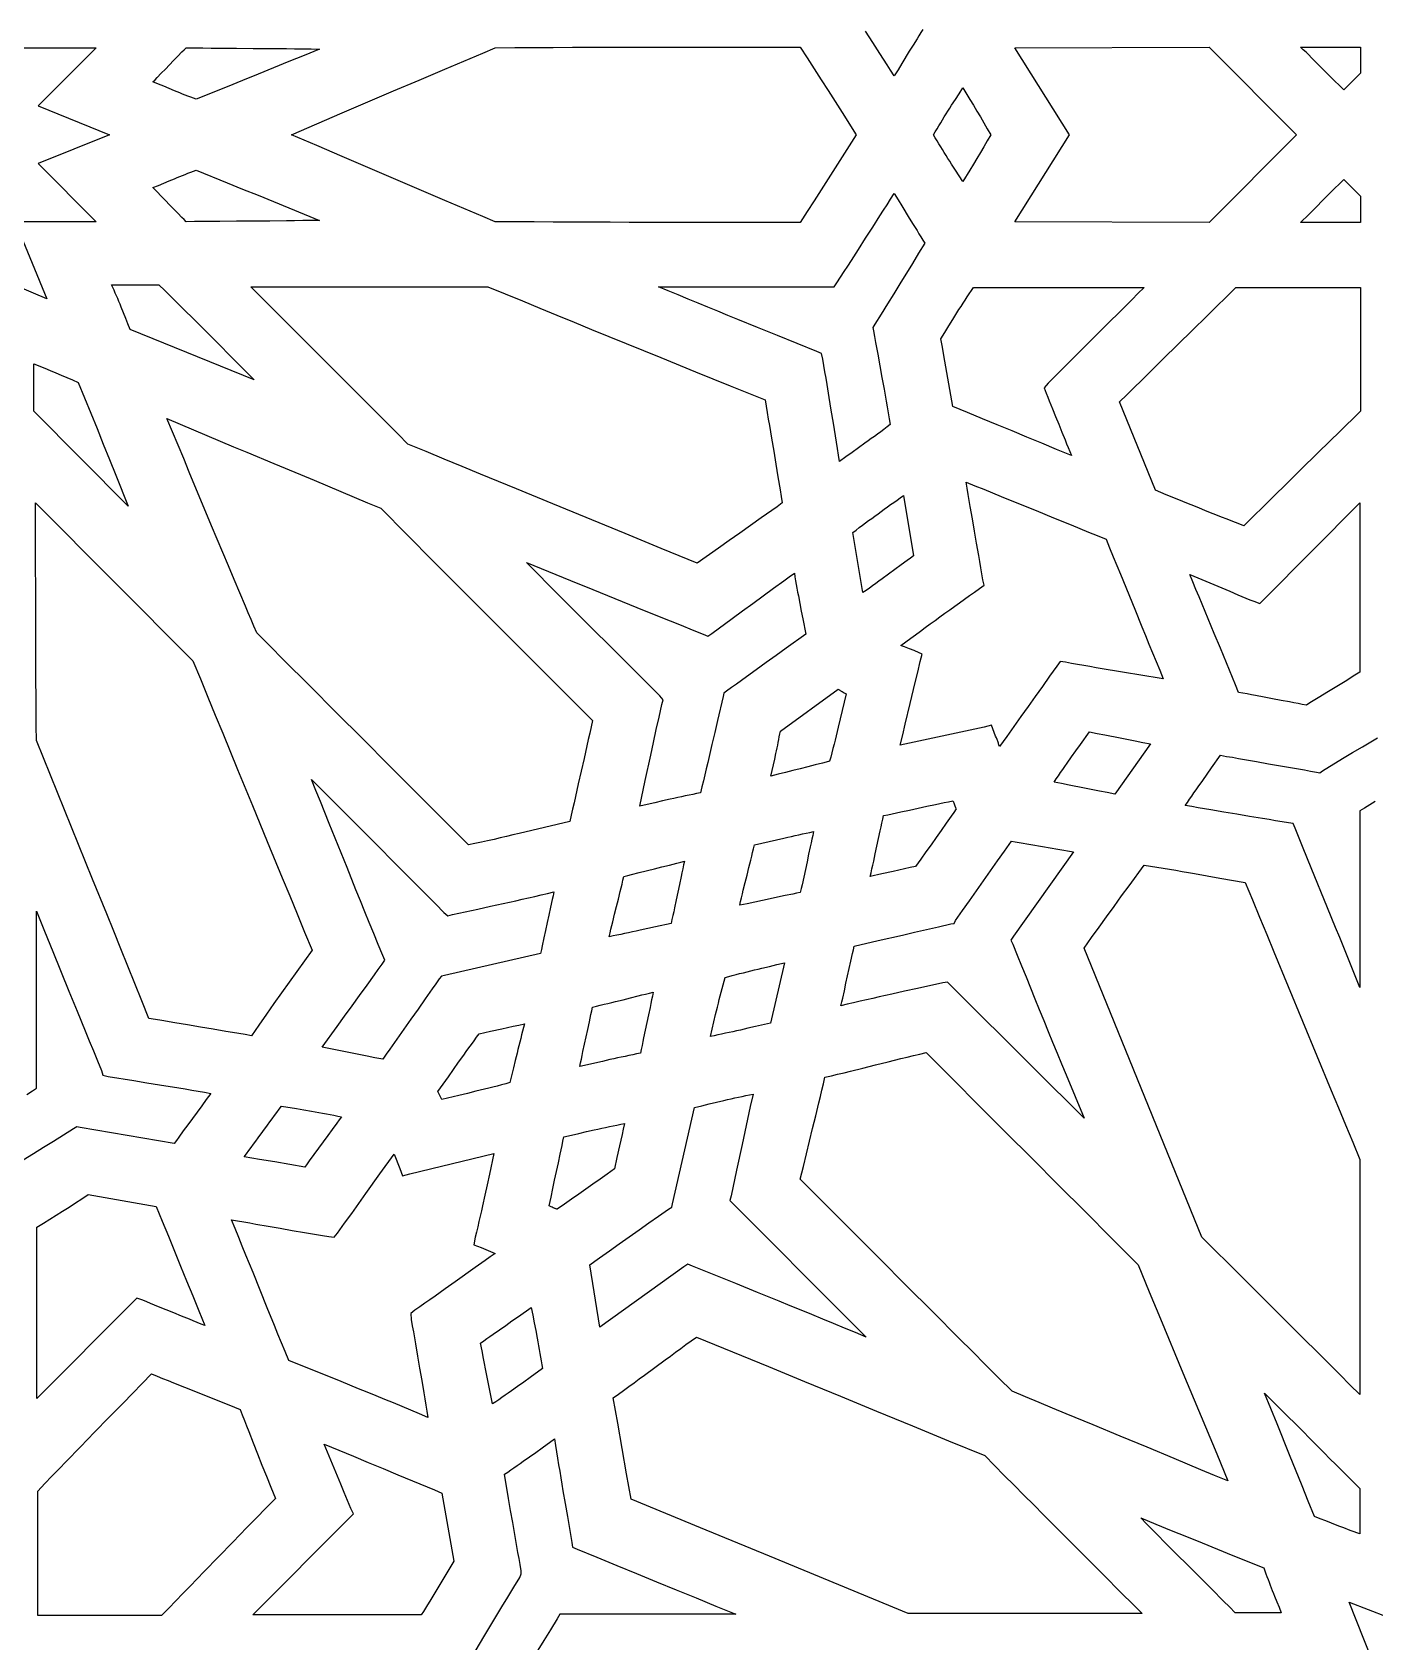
# Model space of a CAD drawing. Extents: x -500 to 500, y -1000 to 1000.
# Drawn here: x -255.5 to -23.2, y -823.8 to -545.5 of the extents above; entities that cross this region are included whole.
import ezdxf

# ---------------------------------------------------------------- set-up
doc = ezdxf.new("R2010")
doc.units = 0
doc.layers.add('LAYER_1', color=18, linetype='CONTINUOUS')

msp = doc.modelspace()

# ---------------------------------------------------------------- linework, layer by layer
at = {"layer": 'LAYER_1'}
for points in [[(-101.42, -545), (-101.76, -545.54), (-102.1, -546.08), (-102.43, -546.63), (-103.1, -547.71), (-103.77, -548.78), (-105.07, -550.92), (-105.72, -551.98), (-106.37, -553.02), (-107, -552.07), (-107.62, -551.11), (-108.24, -550.15), (-108.86, -549.18), (-110.09, -547.26), (-111.33, -545.32)], [(-258.45, -548.16), (-244.39, -548.16), (-254.42, -558.23), (-242.09, -563.21), (-254.42, -568.19), (-244.39, -578.26), (-258.45, -578.26), (-252.92, -591.58), (-266.17, -586.02)], [(-23.17, -678.5), (-25.03, -679.68), (-25.84, -680.14), (-25.84, -681.07), (-25.84, -710.7), (-26.53, -708.97), (-27.23, -707.23), (-27.92, -705.5), (-28.62, -703.78), (-29.32, -702.05), (-30.02, -700.33), (-31.43, -696.88), (-34.23, -690.01), (-35.63, -686.58), (-36.32, -684.86), (-37.02, -683.15), (-37.36, -682.34), (-38.17, -682.22), (-39.29, -682.03), (-40.41, -681.84), (-41.54, -681.65), (-42.66, -681.46), (-44.9, -681.09), (-47.14, -680.72), (-49.37, -680.35), (-51.6, -679.98), (-52.71, -679.79), (-53.82, -679.6), (-54.92, -679.41), (-56.03, -679.21), (-55.66, -678.67), (-55.29, -678.13), (-54.91, -677.58), (-54.54, -677.04), (-54.16, -676.5), (-53.78, -675.96), (-53.02, -674.87), (-52.25, -673.79), (-51.47, -672.7), (-49.92, -670.53), (-48.88, -670.71), (-47.85, -670.88), (-46.81, -671.06), (-45.77, -671.24), (-43.7, -671.61), (-41.62, -671.98), (-39.55, -672.35), (-37.48, -672.71), (-36.44, -672.89), (-35.4, -673.07), (-34.37, -673.25), (-33.33, -673.42), (-32.75, -673.54), (-32.29, -673.19), (-28.84, -671.11), (-27.11, -670.07), (-25.38, -669.04), (-23.65, -668.01), (-22.79, -667.5)], [(-256.41, -729.16), (-255.45, -728.53), (-254.76, -728.07), (-254.76, -727.26), (-254.76, -697.5), (-253.34, -700.97), (-251.93, -704.43), (-249.12, -711.32), (-247.71, -714.76), (-246.31, -718.2), (-245.6, -719.91), (-244.89, -721.63), (-244.18, -723.34), (-243.47, -725.06), (-243.24, -725.87), (-242.32, -726.1), (-237.89, -726.79), (-235.67, -727.15), (-233.45, -727.5), (-232.34, -727.68), (-231.22, -727.86), (-230.11, -728.05), (-229, -728.23), (-227.89, -728.42), (-226.79, -728.61), (-225.68, -728.8), (-224.58, -728.99), (-224.97, -729.54), (-225.36, -730.08), (-226.15, -731.16), (-226.95, -732.25), (-227.75, -733.33), (-228.54, -734.42), (-229.34, -735.5), (-230.13, -736.59), (-230.52, -737.13), (-230.91, -737.68), (-247.16, -734.9), (-247.73, -734.78), (-248.31, -735.13), (-250.04, -736.21), (-251.78, -737.3), (-253.53, -738.38), (-255.28, -739.47), (-257.03, -740.56)], [(-179.41, -826.47), (-177.34, -823), (-176.3, -821.27), (-175.27, -819.54), (-174.23, -817.81), (-173.19, -816.1), (-172.16, -814.39), (-171.12, -812.69), (-170.89, -812.11), (-170.89, -811.54), (-171.08, -810.49), (-171.27, -809.45), (-171.46, -808.41), (-171.65, -807.37), (-171.83, -806.33), (-172.01, -805.28), (-172.19, -804.24), (-172.37, -803.2), (-172.73, -801.12), (-173.08, -799.03), (-173.77, -794.86), (-173.23, -794.49), (-172.69, -794.12), (-172.15, -793.75), (-171.61, -793.37), (-171.07, -792.99), (-170.53, -792.61), (-169.45, -791.84), (-168.37, -791.07), (-167.29, -790.29), (-165.13, -788.73), (-164.95, -789.86), (-164.78, -790.98), (-164.6, -792.1), (-164.42, -793.23), (-164.23, -794.35), (-164.05, -795.46), (-163.86, -796.58), (-163.67, -797.7), (-163.29, -799.94), (-162.91, -802.18), (-162.13, -806.67), (-162.02, -807.48), (-161.21, -807.83), (-157.79, -809.22), (-154.37, -810.63), (-150.94, -812.03), (-147.5, -813.45), (-144.07, -814.86), (-140.64, -816.26), (-137.21, -817.67), (-133.79, -819.06), (-164.21, -819.06), (-164.67, -819.87), (-165.83, -821.74), (-167, -823.62), (-169.35, -827.41)], [(-14.55, -867.45), (-27.68, -872.55), (-22.5, -859.47), (-35.98, -859.35), (-26.53, -849.86), (-37.36, -844.76), (-26.53, -839.67), (-35.98, -830.18), (-22.5, -830.06), (-27.68, -816.98), (-14.55, -822.07)]]:
    msp.add_lwpolyline(points, dxfattribs=at)
for points in [[(-227.39, -548.18), (-225.95, -548.2), (-224.5, -548.22), (-223.05, -548.23), (-220.16, -548.25), (-217.28, -548.28), (-214.4, -548.3), (-211.52, -548.32), (-210.09, -548.34), (-208.65, -548.35), (-207.23, -548.37), (-205.8, -548.39), (-208.44, -549.48), (-211.09, -550.56), (-213.75, -551.65), (-216.41, -552.73), (-219.08, -553.82), (-221.76, -554.9), (-227.11, -557.08), (-227.59, -556.9), (-228.06, -556.72), (-228.53, -556.54), (-229, -556.36), (-229.46, -556.18), (-229.93, -555.99), (-230.39, -555.8), (-230.86, -555.61), (-231.79, -555.23), (-232.72, -554.84), (-233.66, -554.46), (-234.6, -554.07), (-234.23, -553.7), (-233.87, -553.33), (-233.15, -552.59), (-232.43, -551.85), (-231.72, -551.11), (-231.01, -550.38), (-230.29, -549.64), (-229.57, -548.9), (-229.21, -548.53), (-228.84, -548.16)], [(-121.41, -549.92), (-120.2, -551.8), (-118.99, -553.69), (-117.78, -555.58), (-116.57, -557.49), (-115.36, -559.39), (-112.94, -563.21), (-115.36, -567.03), (-116.57, -568.94), (-117.78, -570.84), (-118.99, -572.74), (-120.2, -574.63), (-121.41, -576.51), (-122.62, -578.38), (-135.9, -578.38), (-142.44, -578.37), (-148.96, -578.36), (-152.21, -578.36), (-155.48, -578.35), (-158.75, -578.34), (-162.03, -578.33), (-165.34, -578.32), (-168.66, -578.3), (-172.01, -578.28), (-175.38, -578.26), (-177.55, -577.35), (-179.73, -576.43), (-181.92, -575.5), (-184.12, -574.56), (-188.53, -572.68), (-192.97, -570.78), (-197.41, -568.88), (-201.84, -566.98), (-206.25, -565.09), (-210.64, -563.21), (-206.25, -561.33), (-201.84, -559.44), (-197.41, -557.54), (-192.97, -555.64), (-188.53, -553.75), (-184.12, -551.86), (-181.92, -550.93), (-179.73, -550), (-177.55, -549.08), (-175.38, -548.16), (-172.01, -548.14), (-168.66, -548.12), (-165.34, -548.11), (-162.03, -548.09), (-158.75, -548.08), (-155.48, -548.07), (-152.21, -548.07), (-148.96, -548.06), (-142.44, -548.05), (-135.9, -548.05), (-122.62, -548.05)], [(-36.78, -563.21), (-51.88, -578.38), (-85.52, -578.26), (-76.07, -563.21), (-85.52, -548.16), (-51.88, -548.05)], [(-25.72, -552.56), (-28.6, -555.45), (-29.08, -555), (-29.55, -554.54), (-30.02, -554.08), (-30.49, -553.61), (-30.95, -553.15), (-31.42, -552.68), (-32.35, -551.75), (-33.28, -550.82), (-33.74, -550.35), (-34.21, -549.89), (-34.68, -549.42), (-35.15, -548.96), (-35.62, -548.5), (-36.09, -548.05), (-25.72, -548.05)], [(-93.3, -557.11), (-92.69, -558.11), (-92.09, -559.12), (-91.48, -560.13), (-90.88, -561.15), (-90.27, -562.17), (-89.67, -563.21), (-90.27, -564.25), (-90.88, -565.28), (-91.48, -566.3), (-92.09, -567.31), (-92.69, -568.32), (-93.3, -569.32), (-94.51, -571.32), (-95.15, -570.32), (-95.8, -569.32), (-96.44, -568.32), (-96.76, -567.81), (-97.08, -567.31), (-97.4, -566.8), (-97.72, -566.3), (-98.03, -565.79), (-98.34, -565.28), (-98.66, -564.77), (-98.96, -564.25), (-99.27, -563.73), (-99.57, -563.21), (-99.27, -562.69), (-98.96, -562.17), (-98.66, -561.66), (-98.34, -561.15), (-98.03, -560.64), (-97.72, -560.13), (-97.4, -559.62), (-97.08, -559.12), (-96.76, -558.61), (-96.44, -558.11), (-95.8, -557.11), (-95.15, -556.11), (-94.51, -555.11)], [(-221.76, -571.52), (-219.08, -572.61), (-216.41, -573.69), (-213.75, -574.78), (-211.09, -575.86), (-208.44, -576.95), (-205.8, -578.03), (-207.23, -578.05), (-208.65, -578.07), (-210.09, -578.09), (-211.52, -578.1), (-214.4, -578.13), (-217.28, -578.15), (-220.16, -578.17), (-223.05, -578.19), (-224.5, -578.21), (-225.95, -578.23), (-227.39, -578.24), (-228.84, -578.26), (-229.21, -577.89), (-229.57, -577.53), (-230.29, -576.79), (-231.01, -576.05), (-231.72, -575.31), (-232.43, -574.57), (-233.15, -573.84), (-233.87, -573.1), (-234.23, -572.73), (-234.6, -572.36), (-233.66, -571.97), (-232.72, -571.58), (-231.79, -571.19), (-230.86, -570.81), (-230.39, -570.62), (-229.93, -570.43), (-229.46, -570.25), (-229, -570.06), (-228.53, -569.88), (-228.06, -569.7), (-227.59, -569.52), (-227.11, -569.35)], [(-105.72, -574.45), (-105.07, -575.5), (-103.77, -577.64), (-103.1, -578.72), (-102.43, -579.8), (-102.1, -580.34), (-101.76, -580.88), (-101.42, -581.43), (-101.07, -581.97), (-102.15, -583.71), (-103.23, -585.46), (-105.39, -588.97), (-106.47, -590.73), (-107.55, -592.48), (-108.63, -594.23), (-109.71, -595.98), (-110.06, -596.55), (-109.94, -597.13), (-109.77, -598.13), (-109.59, -599.14), (-109.23, -601.15), (-108.87, -603.17), (-108.5, -605.19), (-108.14, -607.23), (-107.77, -609.26), (-107.59, -610.28), (-107.41, -611.3), (-107.24, -612.32), (-107.06, -613.34), (-107.6, -613.75), (-108.15, -614.16), (-108.69, -614.57), (-109.24, -614.97), (-109.79, -615.37), (-110.34, -615.77), (-110.89, -616.17), (-111.44, -616.57), (-112.54, -617.36), (-113.64, -618.14), (-114.73, -618.93), (-115.82, -619.71), (-115.99, -618.6), (-116.17, -617.49), (-116.35, -616.39), (-116.53, -615.28), (-116.89, -613.07), (-117.26, -610.85), (-117.63, -608.64), (-117.99, -606.42), (-118.17, -605.32), (-118.35, -604.21), (-118.53, -603.1), (-118.7, -602), (-118.93, -601.07), (-119.74, -600.72), (-123.15, -599.33), (-126.58, -597.94), (-130.01, -596.55), (-133.45, -595.15), (-135.16, -594.45), (-136.88, -593.75), (-138.6, -593.04), (-140.31, -592.34), (-142.03, -591.63), (-143.74, -590.92), (-145.45, -590.21), (-147.16, -589.49), (-116.74, -589.49), (-116.28, -588.8), (-115.65, -587.84), (-115.03, -586.88), (-114.41, -585.92), (-113.79, -584.96), (-112.56, -583.03), (-111.33, -581.1), (-110.09, -579.17), (-108.86, -577.24), (-108.24, -576.28), (-107.62, -575.32), (-107, -574.36), (-106.37, -573.4)], [(-25.72, -573.86), (-25.72, -578.38), (-36.09, -578.38), (-35.62, -577.92), (-35.15, -577.46), (-34.68, -577), (-34.21, -576.54), (-33.74, -576.07), (-33.28, -575.61), (-32.35, -574.67), (-31.42, -573.74), (-30.95, -573.28), (-30.49, -572.81), (-30.02, -572.35), (-29.55, -571.89), (-29.08, -571.43), (-28.6, -570.97)], [(-232.53, -590.17), (-231.49, -591.19), (-230.45, -592.22), (-229.42, -593.24), (-227.35, -595.3), (-225.28, -597.37), (-223.22, -599.43), (-221.17, -601.49), (-217.09, -605.58), (-238.52, -596.9), (-238.91, -595.94), (-239.3, -594.97), (-239.69, -594), (-240.09, -593.02), (-240.29, -592.54), (-240.49, -592.05), (-240.69, -591.56), (-240.9, -591.07), (-241.11, -590.59), (-241.32, -590.11), (-241.53, -589.62), (-241.74, -589.15), (-233.56, -589.15)], [(-173.67, -590.73), (-170.68, -591.96), (-167.7, -593.19), (-164.71, -594.42), (-161.71, -595.65), (-158.72, -596.87), (-155.73, -598.1), (-152.73, -599.32), (-149.73, -600.54), (-146.73, -601.76), (-140.73, -604.19), (-134.73, -606.63), (-128.72, -609.06), (-128.53, -610.16), (-128.34, -611.27), (-128.15, -612.38), (-127.96, -613.49), (-127.59, -615.71), (-127.22, -617.93), (-126.86, -620.16), (-126.49, -622.39), (-126.11, -624.63), (-125.92, -625.76), (-125.73, -626.89), (-126.64, -627.54), (-127.55, -628.19), (-129.38, -629.49), (-131.21, -630.79), (-133.06, -632.1), (-134.91, -633.4), (-136.76, -634.7), (-140.47, -637.3), (-146.7, -634.74), (-152.94, -632.18), (-165.43, -627.04), (-171.69, -624.47), (-177.95, -621.89), (-181.08, -620.59), (-184.21, -619.3), (-187.34, -618), (-190.48, -616.7), (-192.16, -615.01), (-193.85, -613.31), (-197.23, -609.92), (-200.63, -606.53), (-204.03, -603.14), (-207.43, -599.74), (-210.84, -596.33), (-214.25, -592.92), (-215.96, -591.21), (-217.66, -589.49), (-176.65, -589.49)], [(-64.21, -590.65), (-65.24, -591.69), (-67.32, -593.76), (-69.39, -595.82), (-71.46, -597.89), (-73.54, -599.95), (-75.61, -602.01), (-77.68, -604.08), (-78.72, -605.12), (-79.76, -606.16), (-80.45, -606.97), (-80.1, -607.9), (-79.82, -608.57), (-79.55, -609.25), (-79.27, -609.92), (-79, -610.59), (-78.46, -611.94), (-77.92, -613.28), (-77.37, -614.63), (-76.83, -615.97), (-76.56, -616.65), (-76.28, -617.32), (-76.01, -617.99), (-75.73, -618.67), (-78.28, -617.62), (-80.84, -616.56), (-83.41, -615.5), (-85.98, -614.44), (-88.55, -613.38), (-91.12, -612.32), (-93.68, -611.26), (-96.23, -610.22), (-96.75, -607.27), (-97.27, -604.33), (-97.79, -601.41), (-98.05, -599.96), (-98.31, -598.52), (-97.62, -597.39), (-96.92, -596.27), (-96.23, -595.14), (-95.88, -594.58), (-95.53, -594.02), (-95.18, -593.46), (-94.82, -592.91), (-94.47, -592.35), (-94.11, -591.8), (-93.75, -591.25), (-93.39, -590.7), (-93.03, -590.15), (-92.66, -589.61), (-63.17, -589.61)], [(-25.72, -611.03), (-27, -612.26), (-28.27, -613.5), (-29.54, -614.74), (-30.8, -615.97), (-33.33, -618.45), (-35.85, -620.92), (-38.36, -623.4), (-40.87, -625.87), (-45.89, -630.82), (-46.86, -630.45), (-47.83, -630.08), (-48.79, -629.7), (-49.75, -629.33), (-50.72, -628.95), (-51.68, -628.57), (-52.63, -628.18), (-53.59, -627.8), (-54.55, -627.41), (-55.5, -627.02), (-57.41, -626.25), (-59.31, -625.47), (-61.21, -624.69), (-67.43, -609.41), (-66.16, -608.17), (-64.89, -606.93), (-63.62, -605.69), (-62.35, -604.46), (-59.83, -601.98), (-57.31, -599.51), (-54.79, -597.03), (-52.28, -594.56), (-47.27, -589.61), (-25.72, -589.61)], [(-253.32, -603.59), (-252.37, -603.98), (-251.41, -604.38), (-250.44, -604.79), (-249.47, -605.2), (-248.49, -605.62), (-247.5, -606.05), (-246.42, -608.7), (-245.34, -611.36), (-244.26, -614.03), (-243.18, -616.71), (-242.1, -619.4), (-241.02, -622.08), (-238.86, -627.46), (-255.22, -611.03), (-255.22, -602.81)], [(-229.89, -613.27), (-227.59, -614.25), (-225.28, -615.22), (-222.97, -616.19), (-220.65, -617.16), (-218.33, -618.12), (-213.69, -620.06), (-209.05, -621.99), (-206.73, -622.95), (-204.41, -623.92), (-202.1, -624.89), (-199.79, -625.86), (-197.49, -626.84), (-195.2, -627.81), (-186.04, -637.01), (-181.46, -641.61), (-176.88, -646.2), (-172.3, -650.79), (-167.72, -655.37), (-165.43, -657.66), (-163.14, -659.95), (-160.85, -662.23), (-158.56, -664.51), (-158.8, -665.62), (-159.04, -666.72), (-159.29, -667.82), (-159.53, -668.92), (-160.02, -671.11), (-160.52, -673.29), (-161.02, -675.47), (-161.51, -677.65), (-161.76, -678.73), (-162, -679.82), (-162.24, -680.91), (-162.48, -681.99), (-166.87, -683.03), (-169.05, -683.55), (-171.24, -684.06), (-172.33, -684.31), (-173.42, -684.57), (-174.51, -684.82), (-175.6, -685.07), (-176.7, -685.32), (-177.79, -685.56), (-178.89, -685.8), (-179.99, -686.04), (-182.28, -683.74), (-184.57, -681.45), (-189.15, -676.86), (-193.73, -672.27), (-198.31, -667.69), (-202.89, -663.11), (-207.47, -658.53), (-212.05, -653.94), (-214.34, -651.64), (-216.63, -649.34), (-217.12, -648.19), (-217.62, -647.04), (-218.11, -645.89), (-218.61, -644.73), (-219.59, -642.42), (-220.56, -640.1), (-221.54, -637.79), (-222.51, -635.47), (-223.48, -633.14), (-224.45, -630.82), (-228.31, -621.54), (-229.27, -619.22), (-230.24, -616.91), (-231.21, -614.6), (-232.18, -612.3)], [(-92.42, -623.91), (-90.9, -624.52), (-89.39, -625.13), (-87.88, -625.75), (-84.86, -626.98), (-81.83, -628.22), (-78.81, -629.45), (-75.78, -630.69), (-74.27, -631.3), (-72.76, -631.92), (-71.25, -632.53), (-69.73, -633.14), (-69.11, -634.66), (-68.49, -636.18), (-67.25, -639.21), (-64.78, -645.28), (-63.55, -648.3), (-62.93, -649.81), (-62.32, -651.32), (-61.7, -652.83), (-61.08, -654.33), (-60.45, -655.83), (-59.83, -657.33), (-64.06, -656.64), (-66.18, -656.28), (-68.29, -655.93), (-69.35, -655.75), (-70.41, -655.57), (-71.47, -655.39), (-72.53, -655.2), (-73.59, -655.01), (-74.65, -654.82), (-75.7, -654.63), (-76.76, -654.44), (-77.68, -654.32), (-78.26, -655.13), (-78.89, -656), (-79.51, -656.87), (-80.75, -658.61), (-81.98, -660.34), (-83.21, -662.08), (-84.45, -663.82), (-85.68, -665.55), (-86.92, -667.29), (-87.54, -668.16), (-88.17, -669.03), (-88.21, -668.87), (-88.26, -668.72), (-88.31, -668.57), (-88.36, -668.42), (-88.41, -668.27), (-88.47, -668.11), (-88.53, -667.96), (-88.59, -667.81), (-88.71, -667.51), (-88.83, -667.2), (-89.09, -666.59), (-89.55, -665.32), (-90.82, -665.67), (-105.33, -668.79), (-104.9, -666.98), (-104.47, -665.17), (-103.61, -661.56), (-102.74, -657.95), (-102.31, -656.14), (-101.88, -654.32), (-101.53, -653.05), (-102.8, -652.47), (-102.95, -652.41), (-103.1, -652.35), (-103.25, -652.29), (-103.41, -652.23), (-103.71, -652.12), (-104.01, -652.01), (-104.31, -651.9), (-104.61, -651.79), (-104.77, -651.73), (-104.92, -651.67), (-105.07, -651.61), (-105.22, -651.54), (-104.38, -650.92), (-103.53, -650.29), (-102.69, -649.67), (-101.85, -649.05), (-101, -648.43), (-100.16, -647.81), (-99.31, -647.19), (-98.47, -646.58), (-97.62, -645.97), (-96.77, -645.36), (-95.91, -644.75), (-95.06, -644.14), (-94.21, -643.53), (-93.35, -642.92), (-92.49, -642.31), (-91.62, -641.7), (-90.82, -641.13), (-91.05, -640.2), (-91.22, -639.14), (-91.4, -638.08), (-91.58, -637.02), (-91.76, -635.96), (-92.12, -633.85), (-92.49, -631.75), (-92.86, -629.64), (-93.22, -627.53), (-93.4, -626.48), (-93.58, -625.42), (-93.76, -624.36), (-93.93, -623.3)], [(-103.03, -636.03), (-103.57, -636.42), (-104.11, -636.82), (-105.19, -637.61), (-107.37, -639.22), (-108.46, -640.02), (-109.01, -640.42), (-109.56, -640.82), (-110.11, -641.22), (-110.67, -641.61), (-111.23, -642.01), (-111.79, -642.4), (-113.51, -631.98), (-112.97, -631.57), (-112.43, -631.16), (-111.89, -630.75), (-111.35, -630.35), (-110.81, -629.95), (-110.27, -629.55), (-109.72, -629.15), (-109.18, -628.75), (-108.63, -628.36), (-108.09, -627.96), (-107.54, -627.57), (-106.99, -627.18), (-106.43, -626.79), (-105.88, -626.39), (-105.32, -626), (-104.76, -625.61)], [(-227.69, -654.21), (-226.39, -657.33), (-225.1, -660.46), (-223.81, -663.58), (-222.52, -666.71), (-219.95, -672.96), (-217.38, -679.21), (-214.81, -685.46), (-212.23, -691.72), (-210.94, -694.84), (-209.65, -697.97), (-208.36, -701.09), (-207.07, -704.22), (-208.4, -706.08), (-209.72, -707.93), (-211.04, -709.78), (-212.35, -711.63), (-213.66, -713.47), (-214.96, -715.32), (-216.25, -717.18), (-216.9, -718.1), (-217.55, -719.04), (-218.65, -718.84), (-219.75, -718.65), (-220.86, -718.46), (-221.96, -718.27), (-224.17, -717.9), (-226.38, -717.53), (-228.59, -717.16), (-230.82, -716.79), (-233.05, -716.41), (-234.17, -716.22), (-235.29, -716.03), (-236.5, -713.01), (-237.72, -710), (-238.93, -706.99), (-240.15, -703.98), (-241.37, -700.97), (-242.59, -697.97), (-245.03, -691.96), (-249.91, -679.97), (-252.34, -673.97), (-253.55, -670.98), (-254.76, -667.98), (-254.78, -665.42), (-254.8, -662.86), (-254.82, -660.29), (-254.83, -657.72), (-254.84, -655.15), (-254.85, -652.58), (-254.86, -650.01), (-254.86, -647.43), (-254.87, -642.29), (-254.88, -637.15), (-254.88, -626.89)], [(-25.84, -656.18), (-26.97, -656.87), (-28.11, -657.57), (-30.41, -658.97), (-31.56, -659.68), (-32.73, -660.39), (-33.31, -660.75), (-33.89, -661.11), (-34.47, -661.48), (-35.06, -661.85), (-35.79, -661.72), (-36.53, -661.58), (-37.26, -661.45), (-37.99, -661.31), (-39.46, -661.03), (-40.93, -660.75), (-42.4, -660.47), (-43.87, -660.19), (-44.6, -660.05), (-45.34, -659.91), (-46.07, -659.78), (-46.81, -659.65), (-47.33, -658.37), (-47.85, -657.09), (-48.37, -655.82), (-48.9, -654.54), (-49.96, -652), (-51.01, -649.46), (-52.07, -646.92), (-53.13, -644.38), (-53.65, -643.1), (-54.18, -641.83), (-54.7, -640.55), (-55.22, -639.27), (-54.53, -639.56), (-53.84, -639.84), (-53.14, -640.13), (-52.45, -640.42), (-51.07, -641), (-49.69, -641.59), (-48.31, -642.17), (-46.92, -642.76), (-46.23, -643.05), (-45.54, -643.33), (-44.85, -643.62), (-44.16, -643.9), (-43.12, -644.25), (-42.43, -643.56), (-25.84, -626.89)], [(-166.16, -638.75), (-162.35, -640.31), (-158.53, -641.87), (-154.7, -643.43), (-150.88, -644.98), (-147.06, -646.52), (-145.15, -647.29), (-143.24, -648.05), (-141.34, -648.82), (-139.44, -649.58), (-138.63, -649.92), (-137.94, -649.46), (-134.39, -646.86), (-132.62, -645.55), (-130.84, -644.25), (-129.05, -642.95), (-127.26, -641.65), (-125.46, -640.34), (-124.56, -639.69), (-123.65, -639.04), (-123.54, -639.69), (-123.43, -640.34), (-123.32, -641), (-123.2, -641.65), (-123.08, -642.3), (-122.96, -642.95), (-122.72, -644.27), (-122.47, -645.58), (-122.21, -646.9), (-121.69, -649.58), (-125.08, -652.03), (-126.79, -653.26), (-128.51, -654.5), (-130.23, -655.73), (-131.95, -656.97), (-132.81, -657.58), (-133.68, -658.2), (-134.54, -658.81), (-135.4, -659.42), (-135.87, -659.76), (-135.98, -660.34), (-136.93, -664.51), (-137.41, -666.59), (-137.9, -668.68), (-138.14, -669.72), (-138.39, -670.76), (-138.63, -671.8), (-138.88, -672.85), (-139.13, -673.89), (-139.38, -674.93), (-139.64, -675.97), (-139.9, -677.01), (-140.55, -677.14), (-141.2, -677.28), (-141.85, -677.42), (-142.51, -677.55), (-143.16, -677.69), (-143.82, -677.84), (-144.48, -677.98), (-145.14, -678.13), (-146.46, -678.42), (-147.77, -678.72), (-149.08, -679.02), (-150.38, -679.33), (-149.43, -674.9), (-148.48, -670.49), (-148.01, -668.29), (-147.53, -666.09), (-147.06, -663.91), (-146.58, -661.73), (-146.35, -660.92), (-146.93, -660.23), (-148.37, -658.79), (-149.82, -657.36), (-151.26, -655.93), (-152.7, -654.49), (-155.57, -651.62), (-158.45, -648.75), (-161.32, -645.87), (-164.2, -642.99), (-169.97, -637.19)], [(-115.96, -659.13), (-115.88, -659.19), (-115.79, -659.25), (-115.7, -659.31), (-115.62, -659.36), (-115.53, -659.42), (-115.36, -659.52), (-115.19, -659.61), (-115.01, -659.7), (-114.67, -659.88), (-115.36, -662.76), (-115.71, -664.22), (-116.06, -665.68), (-116.42, -667.15), (-116.61, -667.89), (-116.79, -668.62), (-116.98, -669.36), (-117.16, -670.1), (-117.35, -670.83), (-117.55, -671.57), (-118.17, -671.73), (-118.8, -671.88), (-120.07, -672.2), (-121.34, -672.52), (-122.62, -672.85), (-123.89, -673.17), (-125.16, -673.49), (-126.43, -673.81), (-127.06, -673.97), (-127.69, -674.12), (-127.47, -673.16), (-127.26, -672.19), (-127.04, -671.22), (-126.84, -670.24), (-126.73, -669.75), (-126.63, -669.26), (-126.53, -668.78), (-126.44, -668.29), (-126.34, -667.81), (-126.25, -667.32), (-126.16, -666.84), (-126.07, -666.36), (-116.05, -659.07)], [(-71.28, -666.74), (-69.95, -667), (-67.32, -667.52), (-64.68, -668.04), (-63.35, -668.3), (-62.02, -668.56), (-68.24, -677.24), (-69.54, -676.98), (-70.85, -676.72), (-73.48, -676.2), (-76.11, -675.68), (-77.42, -675.42), (-78.72, -675.16), (-78.35, -674.62), (-77.98, -674.08), (-77.61, -673.53), (-77.23, -672.99), (-76.85, -672.45), (-76.48, -671.9), (-75.71, -670.82), (-74.94, -669.73), (-74.17, -668.65), (-72.62, -666.48)], [(-205.75, -676.13), (-204.32, -677.56), (-201.46, -680.43), (-195.72, -686.17), (-192.84, -689.05), (-191.41, -690.49), (-189.97, -691.94), (-188.54, -693.38), (-187.11, -694.83), (-185.68, -696.28), (-184.25, -697.74), (-183.56, -698.31), (-182.76, -698.08), (-178.42, -697.13), (-176.23, -696.64), (-174.04, -696.16), (-171.85, -695.67), (-170.75, -695.42), (-169.65, -695.17), (-168.55, -694.92), (-167.45, -694.66), (-166.35, -694.41), (-165.24, -694.15), (-165.39, -694.82), (-165.54, -695.49), (-165.83, -696.82), (-166.11, -698.15), (-166.4, -699.47), (-166.68, -700.8), (-166.96, -702.12), (-167.25, -703.46), (-167.4, -704.13), (-167.55, -704.8), (-184.14, -708.62), (-184.71, -708.73), (-185.06, -709.2), (-185.67, -710.06), (-186.27, -710.93), (-187.5, -712.67), (-188.73, -714.41), (-189.96, -716.14), (-191.19, -717.88), (-192.42, -719.62), (-193.64, -721.35), (-194.25, -722.22), (-194.85, -723.09), (-196.19, -722.83), (-197.51, -722.57), (-200.14, -722.05), (-202.74, -721.53), (-205.34, -721), (-202.75, -717.44), (-201.45, -715.66), (-200.15, -713.87), (-198.86, -712.08), (-197.56, -710.28), (-196.26, -708.47), (-195.62, -707.56), (-194.97, -706.65), (-194.51, -705.96), (-194.85, -705.14), (-195.63, -703.25), (-196.4, -701.36), (-197.18, -699.47), (-197.95, -697.57), (-198.71, -695.67), (-199.48, -693.77), (-201.02, -689.96), (-204.09, -682.34), (-205.63, -678.52), (-206.4, -676.61), (-207.18, -674.7)], [(-96.19, -678.49), (-96.15, -678.58), (-96.11, -678.66), (-96.08, -678.75), (-96.01, -678.92), (-95.95, -679.1), (-95.88, -679.27), (-95.81, -679.44), (-95.78, -679.53), (-95.74, -679.62), (-95.7, -679.7), (-95.66, -679.79), (-96.09, -680.42), (-96.52, -681.05), (-97.39, -682.29), (-98.26, -683.53), (-99.13, -684.77), (-100.01, -686.01), (-100.89, -687.25), (-101.78, -688.49), (-102.68, -689.75), (-103.64, -689.96), (-104.61, -690.18), (-105.58, -690.4), (-106.56, -690.62), (-108.53, -691.05), (-110.52, -691.48), (-110.37, -690.83), (-110.22, -690.18), (-110.08, -689.52), (-109.93, -688.86), (-109.65, -687.54), (-109.37, -686.22), (-109.09, -684.89), (-108.8, -683.57), (-108.66, -682.91), (-108.51, -682.26), (-108.37, -681.6), (-108.22, -680.95), (-107.46, -680.8), (-106.71, -680.64), (-105.96, -680.48), (-105.21, -680.32), (-103.72, -680), (-102.22, -679.68), (-100.73, -679.35), (-99.24, -679.03), (-98.49, -678.87), (-97.74, -678.71), (-96.99, -678.56), (-96.23, -678.4)], [(-120.46, -684.38), (-120.61, -685.03), (-120.76, -685.68), (-120.9, -686.33), (-121.18, -687.64), (-121.46, -688.95), (-122.03, -691.59), (-122.32, -692.92), (-122.47, -693.59), (-122.62, -694.26), (-123.27, -694.39), (-123.92, -694.53), (-125.23, -694.8), (-126.54, -695.08), (-127.86, -695.36), (-129.18, -695.64), (-130.49, -695.92), (-131.8, -696.2), (-132.45, -696.33), (-133.1, -696.46), (-132.95, -695.81), (-132.79, -695.16), (-132.64, -694.51), (-132.48, -693.86), (-132.16, -692.55), (-131.83, -691.25), (-131.51, -689.95), (-131.19, -688.65), (-131.03, -688), (-130.87, -687.35), (-130.72, -686.69), (-130.57, -686.04), (-127.99, -685.44), (-126.71, -685.14), (-125.44, -684.84), (-124.8, -684.7), (-124.16, -684.55), (-123.53, -684.41), (-122.89, -684.27), (-122.25, -684.13), (-121.6, -683.99), (-120.96, -683.86), (-120.31, -683.73)], [(-85.43, -685.48), (-84.76, -685.6), (-84.09, -685.73), (-83.42, -685.85), (-82.75, -685.97), (-82.08, -686.09), (-81.41, -686.2), (-80.74, -686.32), (-79.4, -686.54), (-78.06, -686.76), (-75.38, -687.2), (-85.75, -701.79), (-86.21, -702.48), (-85.86, -703.18), (-85.11, -705.07), (-84.35, -706.95), (-83.58, -708.84), (-82.82, -710.73), (-82.05, -712.62), (-81.29, -714.5), (-80.52, -716.39), (-79.74, -718.27), (-78.97, -720.15), (-78.2, -722.03), (-77.42, -723.91), (-76.65, -725.79), (-75.09, -729.54), (-73.54, -733.28), (-74.98, -731.84), (-76.43, -730.41), (-79.31, -727.55), (-82.18, -724.68), (-85.06, -721.82), (-87.93, -718.95), (-90.81, -716.08), (-93.69, -713.22), (-95.13, -711.79), (-96.58, -710.35), (-97.16, -709.78), (-97.96, -709.89), (-102.37, -710.85), (-104.57, -711.33), (-106.78, -711.82), (-107.88, -712.06), (-108.98, -712.31), (-110.08, -712.56), (-111.18, -712.81), (-112.28, -713.06), (-113.39, -713.31), (-114.49, -713.57), (-115.59, -713.83), (-115.44, -713.18), (-115.29, -712.53), (-115, -711.24), (-114.72, -709.96), (-114.44, -708.68), (-114.16, -707.39), (-113.87, -706.11), (-113.58, -704.82), (-113.43, -704.17), (-113.28, -703.52), (-109.14, -702.57), (-104.97, -701.61), (-102.89, -701.14), (-100.79, -700.66), (-98.69, -700.18), (-96.58, -699.7), (-96, -699.59), (-95.77, -699.12), (-94.56, -697.39), (-93.35, -695.67), (-92.14, -693.95), (-90.93, -692.24), (-89.72, -690.52), (-88.51, -688.8), (-87.3, -687.08), (-86.09, -685.35)], [(-142.81, -689.49), (-142.96, -690.17), (-143.11, -690.84), (-143.25, -691.51), (-143.53, -692.86), (-143.82, -694.2), (-144.1, -695.55), (-144.38, -696.9), (-144.52, -697.57), (-144.67, -698.24), (-144.82, -698.92), (-144.97, -699.59), (-147.65, -700.19), (-148.99, -700.49), (-150.32, -700.79), (-150.99, -700.93), (-151.66, -701.08), (-152.33, -701.22), (-153, -701.36), (-153.67, -701.5), (-154.34, -701.64), (-155.01, -701.77), (-155.68, -701.9), (-155.53, -701.25), (-155.37, -700.6), (-155.22, -699.95), (-155.06, -699.3), (-154.74, -698), (-154.41, -696.69), (-154.09, -695.39), (-153.77, -694.09), (-153.61, -693.44), (-153.45, -692.79), (-153.3, -692.14), (-153.15, -691.48), (-152.48, -691.31), (-151.81, -691.14), (-150.49, -690.81), (-147.86, -690.15), (-146.56, -689.83), (-145.26, -689.5), (-144.61, -689.33), (-143.96, -689.16), (-143.31, -688.99), (-142.66, -688.82)], [(-62.07, -689.69), (-60.97, -689.87), (-59.87, -690.05), (-58.78, -690.23), (-57.69, -690.41), (-56.59, -690.6), (-55.5, -690.79), (-54.41, -690.98), (-52.23, -691.36), (-50.04, -691.75), (-45.66, -692.53), (-44.42, -695.52), (-43.19, -698.52), (-41.95, -701.51), (-40.71, -704.51), (-38.23, -710.5), (-35.75, -716.49), (-33.26, -722.48), (-30.78, -728.47), (-29.54, -731.47), (-28.31, -734.46), (-27.07, -737.46), (-25.84, -740.45), (-25.84, -781.09), (-27.55, -779.37), (-29.25, -777.66), (-30.96, -775.96), (-32.67, -774.25), (-36.08, -770.84), (-39.49, -767.44), (-42.91, -764.05), (-46.32, -760.66), (-53.14, -753.88), (-73.54, -703.87), (-72.89, -702.96), (-72.24, -702.05), (-70.94, -700.24), (-69.65, -698.44), (-68.35, -696.65), (-67.06, -694.86), (-65.76, -693.08), (-63.17, -689.52)], [(-127.8, -716.84), (-130.39, -717.44), (-131.69, -717.74), (-132.99, -718.04), (-133.63, -718.18), (-134.28, -718.33), (-134.93, -718.47), (-135.58, -718.61), (-136.23, -718.75), (-136.87, -718.89), (-137.52, -719.02), (-138.17, -719.15), (-137.56, -716.62), (-137.26, -715.34), (-136.95, -714.06), (-136.79, -713.42), (-136.63, -712.78), (-136.47, -712.14), (-136.31, -711.5), (-136.14, -710.86), (-135.98, -710.23), (-135.81, -709.6), (-135.64, -708.97), (-135.01, -708.79), (-134.38, -708.62), (-133.74, -708.46), (-133.11, -708.29), (-132.47, -708.13), (-131.83, -707.97), (-131.19, -707.81), (-130.55, -707.65), (-129.91, -707.49), (-129.26, -707.34), (-127.97, -707.03), (-126.68, -706.72), (-125.38, -706.42)], [(-148.21, -712.16), (-148.34, -712.81), (-148.48, -713.47), (-148.61, -714.12), (-148.89, -715.43), (-149.17, -716.74), (-149.45, -718.05), (-149.73, -719.38), (-149.87, -720.04), (-150, -720.71), (-150.14, -721.38), (-150.27, -722.05), (-150.94, -722.18), (-151.6, -722.31), (-152.26, -722.45), (-152.93, -722.59), (-153.58, -722.73), (-154.24, -722.87), (-154.9, -723.02), (-155.55, -723.16), (-156.2, -723.31), (-156.86, -723.46), (-158.16, -723.76), (-159.45, -724.06), (-160.75, -724.36), (-160.62, -723.71), (-160.49, -723.06), (-160.35, -722.42), (-160.21, -721.78), (-159.94, -720.49), (-159.66, -719.21), (-159.38, -717.93), (-159.1, -716.65), (-158.96, -716), (-158.83, -715.36), (-158.69, -714.71), (-158.56, -714.06), (-157.89, -713.91), (-157.23, -713.75), (-156.56, -713.59), (-155.9, -713.43), (-155.24, -713.27), (-154.59, -713.11), (-153.28, -712.79), (-151.97, -712.46), (-150.67, -712.14), (-150.02, -711.98), (-149.37, -711.82), (-148.73, -711.67), (-148.08, -711.51)], [(-170.48, -717.58), (-170.65, -718.22), (-170.82, -718.85), (-170.98, -719.49), (-171.15, -720.13), (-171.31, -720.77), (-171.47, -721.41), (-171.62, -722.05), (-171.93, -723.33), (-172.24, -724.6), (-172.85, -727.14), (-173.58, -727.33), (-174.32, -727.53), (-175.05, -727.72), (-175.79, -727.9), (-176.52, -728.09), (-177.25, -728.27), (-177.99, -728.45), (-178.72, -728.63), (-180.19, -728.99), (-181.66, -729.34), (-184.6, -730.03), (-185.29, -728.65), (-184.84, -728.02), (-184.39, -727.39), (-183.49, -726.13), (-181.72, -723.62), (-180.83, -722.38), (-180.39, -721.76), (-179.94, -721.14), (-179.5, -720.52), (-179.05, -719.91), (-178.6, -719.3), (-178.15, -718.69), (-177.16, -718.47), (-176.18, -718.26), (-174.23, -717.82), (-172.28, -717.39), (-171.3, -717.17), (-170.31, -716.95)], [(-98.55, -724.23), (-96.26, -726.53), (-91.68, -731.12), (-87.1, -735.7), (-82.52, -740.28), (-77.94, -744.86), (-73.36, -749.44), (-68.78, -754.03), (-66.49, -756.33), (-64.2, -758.63), (-62.26, -763.31), (-60.32, -767.99), (-56.43, -777.33), (-52.54, -786.66), (-50.6, -791.34), (-48.65, -796.02), (-50.98, -795.05), (-53.32, -794.07), (-55.65, -793.1), (-57.98, -792.13), (-62.65, -790.2), (-67.32, -788.27), (-71.98, -786.33), (-76.65, -784.4), (-78.98, -783.43), (-81.31, -782.46), (-83.65, -781.48), (-85.98, -780.51), (-88.27, -778.23), (-90.56, -775.95), (-92.85, -773.66), (-95.14, -771.37), (-99.72, -766.79), (-104.3, -762.2), (-108.88, -757.61), (-113.46, -753.01), (-122.62, -743.81), (-122.36, -742.72), (-122.09, -741.64), (-121.56, -739.45), (-120.49, -735.06), (-119.95, -732.85), (-119.41, -730.64), (-119.14, -729.53), (-118.88, -728.43), (-118.61, -727.32), (-118.35, -726.21), (-117.25, -725.95), (-116.16, -725.69), (-115.06, -725.42), (-113.96, -725.15), (-111.78, -724.61), (-109.6, -724.07), (-107.42, -723.53), (-105.23, -722.99), (-104.14, -722.72), (-103.04, -722.46), (-101.94, -722.19), (-100.84, -721.93)], [(-131.27, -731.28), (-131.75, -733.47), (-132.22, -735.66), (-132.7, -737.86), (-133.65, -742.28), (-134.6, -746.71), (-134.83, -747.52), (-134.25, -748.09), (-132.81, -749.53), (-131.36, -750.96), (-129.92, -752.4), (-128.48, -753.84), (-127.04, -755.28), (-125.61, -756.73), (-122.73, -759.61), (-119.86, -762.5), (-118.42, -763.94), (-116.98, -765.38), (-115.54, -766.82), (-114.1, -768.26), (-112.66, -769.7), (-111.21, -771.13), (-113.09, -770.35), (-114.97, -769.57), (-116.85, -768.8), (-118.73, -768.03), (-120.61, -767.26), (-122.49, -766.49), (-124.37, -765.72), (-126.25, -764.95), (-130, -763.43), (-133.76, -761.9), (-141.28, -758.86), (-142.09, -758.51), (-142.78, -758.98), (-157.29, -769.4), (-159.02, -758.63), (-158.18, -758.02), (-157.33, -757.41), (-155.63, -756.2), (-153.93, -754.99), (-152.23, -753.78), (-150.52, -752.58), (-148.82, -751.38), (-147.12, -750.2), (-145.43, -749.02), (-144.85, -748.67), (-144.74, -748.09), (-140.93, -731.42), (-139.68, -731.12), (-138.41, -730.82), (-137.14, -730.52), (-135.87, -730.22), (-135.23, -730.08), (-134.59, -729.93), (-133.96, -729.79), (-133.32, -729.65), (-132.69, -729.51), (-132.05, -729.37), (-131.42, -729.24), (-130.8, -729.11)], [(-209.77, -731.63), (-208.48, -731.85), (-207.18, -732.08), (-206.53, -732.19), (-205.88, -732.31), (-205.24, -732.42), (-204.59, -732.54), (-203.94, -732.67), (-203.29, -732.79), (-202.64, -732.92), (-202, -733.04), (-202.39, -733.59), (-202.78, -734.13), (-203.57, -735.22), (-204.37, -736.3), (-205.16, -737.39), (-205.96, -738.47), (-206.76, -739.56), (-207.55, -740.64), (-207.94, -741.18), (-208.33, -741.73), (-210.93, -741.29), (-213.53, -740.86), (-216.16, -740.42), (-217.48, -740.21), (-218.82, -739.99), (-218.41, -739.45), (-218, -738.9), (-217.6, -738.35), (-217.19, -737.8), (-216.79, -737.25), (-216.39, -736.7), (-215.59, -735.59), (-214.79, -734.48), (-214.39, -733.93), (-213.99, -733.38), (-213.59, -732.83), (-213.18, -732.28), (-212.77, -731.74), (-212.37, -731.19)], [(-153.25, -735.16), (-153.46, -736.13), (-153.68, -737.11), (-153.9, -738.09), (-154.33, -740.08), (-154.76, -742.07), (-156.01, -742.94), (-157.25, -743.81), (-158.48, -744.68), (-159.71, -745.55), (-160.95, -746.42), (-162.18, -747.28), (-163.42, -748.15), (-164.67, -749.02), (-164.75, -749), (-164.84, -748.97), (-164.93, -748.94), (-165.01, -748.91), (-165.1, -748.88), (-165.19, -748.85), (-165.36, -748.77), (-165.53, -748.7), (-165.71, -748.61), (-166.05, -748.44), (-165.9, -747.7), (-165.74, -746.96), (-165.43, -745.47), (-165.11, -743.98), (-164.78, -742.48), (-164.46, -740.98), (-164.14, -739.49), (-163.82, -738), (-163.67, -737.26), (-163.52, -736.52), (-162.21, -736.21), (-160.91, -735.91), (-159.59, -735.61), (-158.27, -735.32), (-157.62, -735.17), (-156.96, -735.03), (-156.3, -734.88), (-155.64, -734.74), (-154.99, -734.6), (-154.33, -734.47), (-153.68, -734.33), (-153.03, -734.2)], [(-176.39, -742.99), (-176.79, -744.79), (-177.18, -746.6), (-177.59, -748.42), (-177.79, -749.33), (-177.99, -750.24), (-178.2, -751.15), (-178.41, -752.06), (-178.62, -752.97), (-178.84, -753.88), (-179.07, -755.16), (-177.8, -755.62), (-175.38, -756.66), (-176.25, -757.27), (-177.11, -757.88), (-178.84, -759.11), (-182.31, -761.58), (-184.05, -762.82), (-184.92, -763.44), (-185.8, -764.05), (-186.68, -764.67), (-187.56, -765.28), (-188.44, -765.89), (-189.32, -766.5), (-190.01, -767.08), (-189.9, -768.12), (-189.73, -769.17), (-189.55, -770.21), (-189.19, -772.31), (-188.83, -774.42), (-188.46, -776.53), (-188.09, -778.65), (-187.73, -780.77), (-187.55, -781.83), (-187.37, -782.9), (-187.19, -783.96), (-187.02, -785.02), (-188.51, -784.4), (-190.01, -783.77), (-191.5, -783.15), (-193, -782.53), (-194.5, -781.91), (-196, -781.29), (-197.51, -780.67), (-199.02, -780.06), (-200.52, -779.45), (-202.03, -778.84), (-205.05, -777.62), (-208.07, -776.4), (-211.1, -775.18), (-211.72, -773.66), (-212.35, -772.15), (-212.97, -770.63), (-213.59, -769.11), (-214.82, -766.07), (-216.05, -763.03), (-217.28, -759.99), (-218.52, -756.95), (-219.14, -755.43), (-219.76, -753.91), (-220.38, -752.39), (-221.01, -750.87), (-219.95, -751.05), (-218.89, -751.23), (-217.84, -751.4), (-216.79, -751.59), (-214.69, -751.95), (-212.6, -752.32), (-210.5, -752.69), (-208.4, -753.05), (-207.35, -753.24), (-206.3, -753.41), (-205.24, -753.59), (-204.19, -753.77), (-203.26, -753.88), (-202.69, -753.19), (-201.44, -751.46), (-200.2, -749.74), (-198.97, -748.02), (-197.75, -746.31), (-195.32, -742.92), (-192.89, -739.53), (-191.86, -741.96), (-191.4, -743.23), (-190.13, -742.88), (-175.61, -739.41)], [(-234.02, -748.56), (-232.98, -751.12), (-231.93, -753.7), (-230.88, -756.28), (-229.82, -758.86), (-228.76, -761.44), (-227.71, -764.02), (-226.66, -766.6), (-225.61, -769.16), (-226.28, -768.88), (-226.95, -768.6), (-227.62, -768.33), (-228.29, -768.05), (-229.63, -767.51), (-230.97, -766.96), (-232.31, -766.42), (-233.65, -765.88), (-234.32, -765.6), (-234.99, -765.32), (-235.66, -765.05), (-236.33, -764.76), (-237.37, -764.42), (-238.06, -765.11), (-254.65, -781.78), (-254.65, -752.15), (-253.53, -751.45), (-252.42, -750.76), (-251.31, -750.06), (-250.21, -749.35), (-249.11, -748.65), (-248, -747.93), (-246.89, -747.21), (-245.78, -746.47)], [(-168.9, -767.35), (-168.64, -768.66), (-168.39, -769.98), (-168.14, -771.31), (-168.02, -771.97), (-167.89, -772.63), (-167.77, -773.29), (-167.65, -773.95), (-167.54, -774.61), (-167.42, -775.27), (-167.31, -775.92), (-167.2, -776.57), (-169.36, -778.13), (-170.44, -778.91), (-171.52, -779.68), (-172.6, -780.45), (-173.14, -780.83), (-173.68, -781.21), (-174.22, -781.59), (-174.76, -781.97), (-175.3, -782.34), (-175.84, -782.71), (-176.36, -780.1), (-176.88, -777.48), (-177.4, -774.85), (-177.66, -773.51), (-177.92, -772.17), (-177.38, -771.78), (-176.84, -771.4), (-176.3, -771.01), (-175.76, -770.63), (-174.67, -769.87), (-173.58, -769.11), (-172.49, -768.35), (-171.39, -767.58), (-169.16, -766.04)], [(-128.14, -776.25), (-121.92, -778.82), (-115.69, -781.38), (-109.45, -783.94), (-103.21, -786.5), (-96.96, -789.06), (-90.7, -791.62), (-89.02, -793.34), (-87.33, -795.05), (-85.64, -796.76), (-83.94, -798.46), (-82.25, -800.17), (-80.55, -801.88), (-77.15, -805.28), (-70.34, -812.1), (-66.93, -815.52), (-65.22, -817.23), (-63.51, -818.94), (-103.95, -818.94), (-109.95, -816.47), (-115.95, -814), (-127.92, -809.05), (-139.89, -804.1), (-145.88, -801.62), (-151.88, -799.15), (-152.27, -796.97), (-152.66, -794.79), (-153.44, -790.41), (-154.21, -786.03), (-154.6, -783.84), (-154.99, -781.67), (-154.08, -781.01), (-153.18, -780.36), (-152.28, -779.7), (-151.38, -779.04), (-150.48, -778.38), (-149.58, -777.72), (-147.79, -776.4), (-146, -775.08), (-145.1, -774.42), (-144.2, -773.76), (-143.3, -773.1), (-142.4, -772.44), (-141.5, -771.78), (-140.59, -771.13)], [(-233.88, -777.89), (-232.93, -778.28), (-231.98, -778.66), (-231.03, -779.04), (-229.12, -779.81), (-227.21, -780.57), (-223.38, -782.09), (-221.45, -782.86), (-219.51, -783.64), (-219.14, -784.59), (-218.77, -785.55), (-218.4, -786.51), (-218.02, -787.47), (-217.26, -789.4), (-216.5, -791.33), (-215.73, -793.27), (-214.96, -795.19), (-214.18, -797.12), (-213.4, -799.03), (-218.33, -804.07), (-220.79, -806.59), (-223.25, -809.12), (-225.72, -811.65), (-228.18, -814.19), (-229.41, -815.46), (-230.64, -816.74), (-231.87, -818.01), (-233.1, -819.29), (-254.53, -819.29), (-254.53, -797.76), (-253.3, -796.48), (-252.07, -795.2), (-250.84, -793.93), (-249.61, -792.66), (-247.14, -790.12), (-244.68, -787.59), (-242.22, -785.06), (-239.76, -782.54), (-234.83, -777.5)], [(-41.28, -781.88), (-40.25, -782.9), (-39.21, -783.93), (-38.19, -784.96), (-37.16, -785.98), (-36.13, -787.01), (-34.08, -789.08), (-32.02, -791.14), (-31, -792.17), (-29.97, -793.2), (-28.94, -794.22), (-27.91, -795.25), (-26.88, -796.27), (-25.84, -797.3), (-25.84, -805.17), (-26.34, -804.99), (-26.83, -804.82), (-27.32, -804.64), (-27.81, -804.45), (-28.3, -804.27), (-28.78, -804.08), (-29.27, -803.9), (-29.76, -803.71), (-30.73, -803.32), (-31.7, -802.94), (-32.69, -802.55), (-33.67, -802.16), (-34.75, -799.5), (-35.83, -796.84), (-37.99, -791.51), (-40.15, -786.17), (-41.23, -783.51), (-42.31, -780.86)], [(-203.72, -790.18), (-202.44, -790.7), (-201.17, -791.23), (-199.89, -791.76), (-197.34, -792.82), (-194.8, -793.88), (-192.25, -794.94), (-189.7, -796), (-188.42, -796.53), (-187.15, -797.06), (-185.87, -797.58), (-184.6, -798.11), (-182.53, -809.91), (-183.22, -811.05), (-183.91, -812.19), (-185.31, -814.5), (-186.01, -815.67), (-186.72, -816.83), (-187.08, -817.42), (-187.44, -818), (-187.81, -818.59), (-188.17, -819.18), (-217.32, -819.18), (-200.73, -802.51), (-199.92, -801.69), (-200.38, -800.77), (-200.67, -800.07), (-200.95, -799.38), (-201.24, -798.68), (-201.52, -797.99), (-202.1, -796.6), (-202.69, -795.21), (-203.27, -793.82), (-203.85, -792.43), (-204.14, -791.74), (-204.42, -791.04), (-204.71, -790.35), (-204.99, -789.65)], [(-61.1, -803.47), (-58.45, -804.56), (-55.8, -805.65), (-53.13, -806.73), (-50.46, -807.82), (-47.79, -808.9), (-42.43, -811.07), (-42.26, -811.57), (-42.08, -812.07), (-41.9, -812.56), (-41.72, -813.05), (-41.54, -813.54), (-41.35, -814.02), (-41.16, -814.51), (-40.98, -814.99), (-40.79, -815.48), (-40.6, -815.96), (-40.21, -816.92), (-39.82, -817.87), (-39.44, -818.83), (-47.38, -818.83), (-48.4, -817.81), (-49.42, -816.79), (-51.46, -814.75), (-55.56, -810.65), (-57.62, -808.6), (-58.64, -807.57), (-59.66, -806.54), (-60.69, -805.5), (-61.71, -804.47), (-62.73, -803.43), (-63.74, -802.39)]]:
    msp.add_lwpolyline(points, close=True, dxfattribs=at)

doc.saveas('drawing.dxf')
